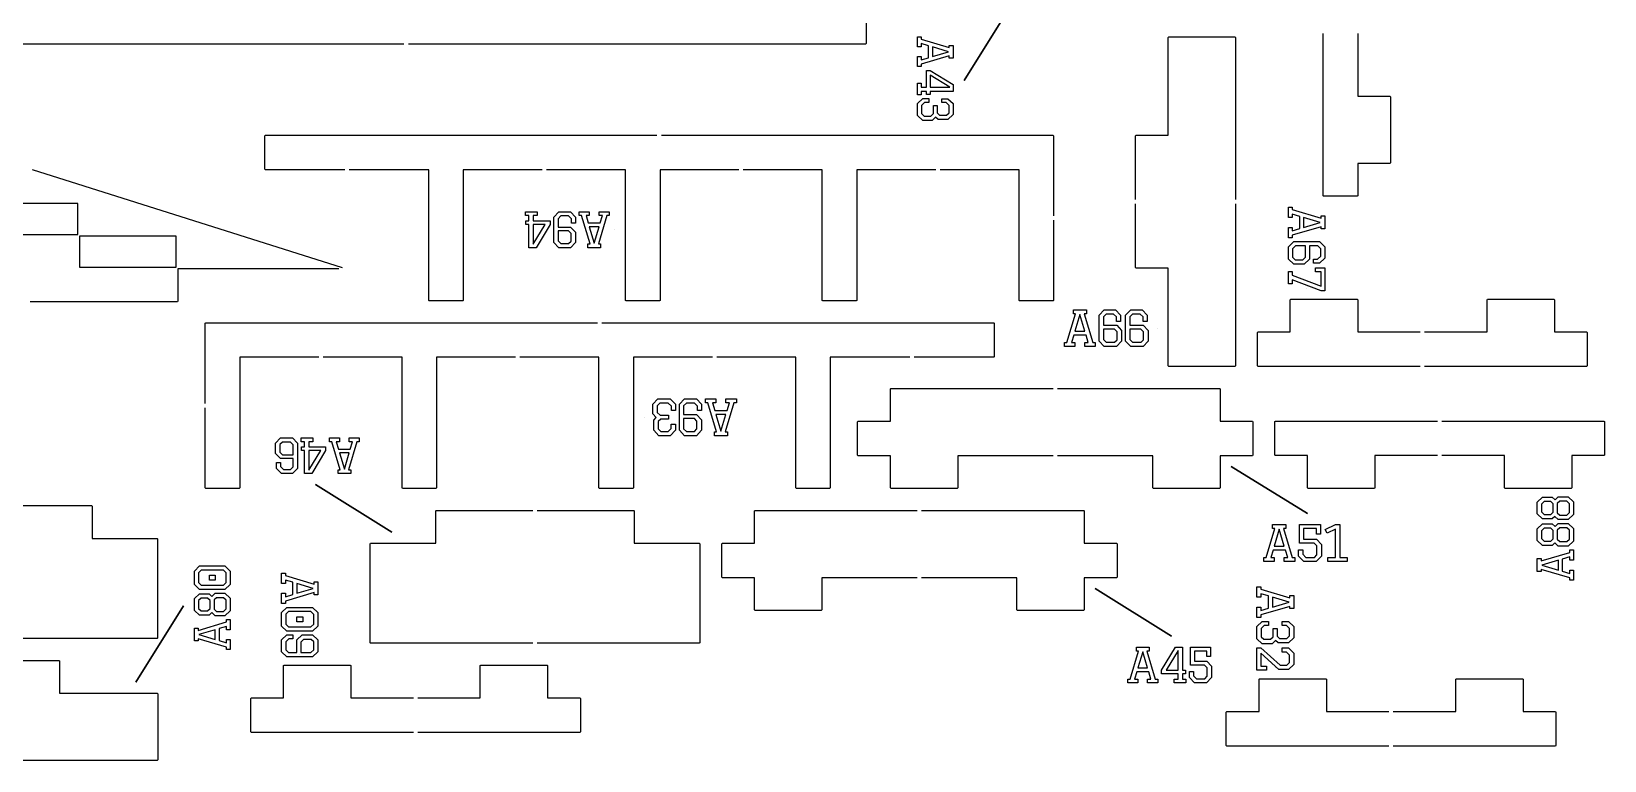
# Model space of a CAD drawing. Header units: metres. Extents: x 0 to 292, y 2 to 599.
# Drawn here: x 148.1 to 292, y 2.4 to 69.1 of the extents above; entities that cross this region are included whole.
import ezdxf

# ---------------------------------------------------------------- set-up
doc = ezdxf.new("R2010")
doc.units = ezdxf.units.M

msp = doc.modelspace()

# ---------------------------------------------------------------- linework, layer by layer
at = {"color": 0}
for p, q in [((224.45, 74.07), (224.45, 68.01)), ((182.17, 67.96), (140.34, 67.96)), ((224.4, 67.96), (182.57, 67.96)), ((224.45, 68.01), (224.4, 67.96)), ((252.08, 68.58), (252.13, 68.63)), ((252.08, 59.63), (252.08, 68.58)), ((252.13, 68.63), (258.19, 68.63)), ((258.19, 68.63), (258.24, 68.58)), ((258.24, 68.58), (258.24, 53.75)), ((266.24, 54.09), (266.24, 68.92)), ((269.4, 68.92), (269.4, 63.2)), ((269.4, 63.2), (272.35, 63.2)), ((272.35, 63.2), (272.4, 63.15)), ((272.4, 63.15), (272.4, 57.09)), ((169.43, 59.58), (169.48, 59.63)), ((169.43, 56.52), (169.43, 59.58)), ((169.48, 59.63), (205.31, 59.63)), ((205.71, 59.63), (241.54, 59.63)), ((241.54, 59.63), (241.59, 59.58)), ((241.59, 59.58), (241.59, 52.25)), ((249.08, 59.58), (249.13, 59.63)), ((249.08, 53.75), (249.08, 59.58)), ((249.13, 59.63), (252.08, 59.63)), ((148.15, 56.48), (176.51, 47.53)), ((169.48, 56.47), (169.43, 56.52)), ((176.75, 56.47), (169.48, 56.47)), ((184.43, 56.47), (177.16, 56.47)), ((184.43, 44.52), (184.43, 56.47)), ((194.81, 56.47), (187.59, 56.47)), ((187.59, 56.47), (187.59, 44.52)), ((202.43, 56.47), (195.21, 56.47)), ((202.43, 44.52), (202.43, 56.47)), ((212.81, 56.47), (205.59, 56.47)), ((205.59, 56.47), (205.59, 44.52)), ((220.43, 56.47), (213.21, 56.47)), ((220.43, 44.52), (220.43, 56.47)), ((230.81, 56.47), (223.59, 56.47)), ((223.59, 56.47), (223.59, 44.52)), ((238.43, 56.47), (231.21, 56.47)), ((238.43, 44.52), (238.43, 56.47)), ((272.35, 57.04), (269.4, 57.04)), ((269.4, 57.04), (269.4, 54.09)), ((272.4, 57.09), (272.35, 57.04)), ((152.34, 53.39), (143.5, 53.39)), ((152.34, 50.55), (152.34, 53.39)), ((249.08, 47.52), (249.08, 53.35)), ((258.24, 53.35), (258.24, 38.52)), ((266.29, 54.04), (266.24, 54.09)), ((269.35, 54.04), (266.29, 54.04)), ((269.4, 54.09), (269.35, 54.04)), ((241.59, 51.85), (241.59, 44.52)), ((143.5, 50.55), (152.34, 50.55)), ((161.34, 50.39), (152.5, 50.39)), ((152.5, 50.39), (152.5, 47.55)), ((161.34, 47.55), (161.34, 50.39)), ((152.5, 47.55), (161.34, 47.55)), ((249.13, 47.47), (249.08, 47.52)), ((176.22, 47.39), (161.5, 47.39)), ((161.5, 47.39), (161.5, 44.44)), ((252.08, 47.47), (249.13, 47.47)), ((252.08, 38.52), (252.08, 47.47)), ((263.24, 44.58), (263.29, 44.63)), ((263.29, 44.63), (269.35, 44.63)), ((269.35, 44.63), (269.4, 44.58)), ((281.24, 44.58), (281.29, 44.63)), ((281.29, 44.63), (287.35, 44.63)), ((287.35, 44.63), (287.4, 44.58)), ((161.45, 44.39), (147.98, 44.39)), ((161.5, 44.44), (161.45, 44.39)), ((184.48, 44.47), (184.43, 44.52)), ((187.54, 44.47), (184.48, 44.47)), ((187.59, 44.52), (187.54, 44.47)), ((202.48, 44.47), (202.43, 44.52)), ((205.54, 44.47), (202.48, 44.47)), ((205.59, 44.52), (205.54, 44.47)), ((220.48, 44.47), (220.43, 44.52)), ((223.54, 44.47), (220.48, 44.47)), ((223.59, 44.52), (223.54, 44.47)), ((238.48, 44.47), (238.43, 44.52)), ((241.54, 44.47), (238.48, 44.47)), ((241.59, 44.52), (241.54, 44.47)), ((263.24, 41.63), (263.24, 44.58)), ((269.4, 44.58), (269.4, 41.63)), ((281.24, 41.63), (281.24, 44.58)), ((287.4, 44.58), (287.4, 41.63)), ((164, 42.42), (164.05, 42.47)), ((164, 35.09), (164, 42.42)), ((164.05, 42.47), (199.88, 42.47)), ((200.28, 42.47), (236.11, 42.47)), ((236.11, 42.47), (236.16, 42.42)), ((236.16, 42.42), (236.16, 39.36)), ((260.24, 41.58), (260.29, 41.63)), ((260.24, 38.52), (260.24, 41.58)), ((260.29, 41.63), (263.24, 41.63)), ((269.4, 41.63), (275.12, 41.63)), ((275.52, 41.63), (281.24, 41.63)), ((287.4, 41.63), (290.35, 41.63)), ((290.35, 41.63), (290.4, 41.58)), ((290.4, 41.58), (290.4, 38.52)), ((174.38, 39.31), (167.16, 39.31)), ((167.16, 39.31), (167.16, 27.36)), ((182, 39.31), (174.78, 39.31)), ((182, 27.36), (182, 39.31)), ((192.38, 39.31), (185.16, 39.31)), ((185.16, 39.31), (185.16, 27.36)), ((200, 39.31), (192.78, 39.31)), ((200, 27.36), (200, 39.31)), ((210.38, 39.31), (203.16, 39.31)), ((203.16, 39.31), (203.16, 27.36)), ((218, 39.31), (210.78, 39.31)), ((218, 27.36), (218, 39.31)), ((228.44, 39.31), (221.16, 39.31)), ((221.16, 39.31), (221.16, 27.36)), ((236.11, 39.31), (228.84, 39.31)), ((236.16, 39.36), (236.11, 39.31)), ((252.13, 38.47), (252.08, 38.52)), ((258.19, 38.47), (252.13, 38.47)), ((258.24, 38.52), (258.19, 38.47)), ((260.29, 38.47), (260.24, 38.52)), ((275.12, 38.47), (260.29, 38.47)), ((290.35, 38.47), (275.52, 38.47)), ((290.4, 38.52), (290.35, 38.47)), ((226.66, 36.42), (226.71, 36.47)), ((226.66, 33.47), (226.66, 36.42)), ((226.71, 36.47), (241.54, 36.47)), ((241.94, 36.47), (256.77, 36.47)), ((256.77, 36.47), (256.82, 36.42)), ((256.82, 36.42), (256.82, 33.47)), ((164, 27.36), (164, 34.69)), ((223.66, 33.42), (223.71, 33.47)), ((223.66, 30.36), (223.66, 33.42)), ((223.71, 33.47), (226.66, 33.47)), ((256.82, 33.47), (259.77, 33.47)), ((259.77, 33.47), (259.82, 33.42)), ((259.82, 33.42), (259.82, 30.36)), ((261.82, 33.43), (261.87, 33.48)), ((261.82, 30.37), (261.82, 33.43)), ((261.87, 33.48), (276.7, 33.48)), ((277.1, 33.48), (291.93, 33.48)), ((291.93, 33.48), (291.98, 33.43)), ((291.98, 33.43), (291.98, 30.37)), ((223.71, 30.31), (223.66, 30.36)), ((226.66, 30.31), (223.71, 30.31)), ((226.66, 27.36), (226.66, 30.31)), ((241.54, 30.31), (232.82, 30.31)), ((232.82, 30.31), (232.82, 27.36)), ((250.66, 30.31), (241.94, 30.31)), ((250.66, 27.36), (250.66, 30.31)), ((259.77, 30.31), (256.82, 30.31)), ((256.82, 30.31), (256.82, 27.36)), ((259.82, 30.36), (259.77, 30.31)), ((261.87, 30.32), (261.82, 30.37)), ((264.82, 30.32), (261.87, 30.32)), ((264.82, 27.37), (264.82, 30.32)), ((276.7, 30.32), (270.98, 30.32)), ((270.98, 30.32), (270.98, 27.37)), ((282.82, 30.32), (277.1, 30.32)), ((282.82, 27.37), (282.82, 30.32)), ((291.93, 30.32), (288.98, 30.32)), ((288.98, 30.32), (288.98, 27.37)), ((291.98, 30.37), (291.93, 30.32)), ((164.05, 27.31), (164, 27.36)), ((167.16, 27.36), (167.11, 27.31)), ((182.05, 27.31), (182, 27.36)), ((185.16, 27.36), (185.11, 27.31)), ((200.05, 27.31), (200, 27.36)), ((203.16, 27.36), (203.11, 27.31)), ((218.05, 27.31), (218, 27.36)), ((221.16, 27.36), (221.11, 27.31)), ((226.71, 27.31), (226.66, 27.36)), ((232.82, 27.36), (232.77, 27.31)), ((250.71, 27.31), (250.66, 27.36)), ((256.82, 27.36), (256.77, 27.31)), ((264.87, 27.32), (264.82, 27.37)), ((270.98, 27.37), (270.93, 27.32)), ((282.87, 27.32), (282.82, 27.37)), ((288.98, 27.37), (288.93, 27.32)), ((167.11, 27.31), (164.05, 27.31)), ((185.11, 27.31), (182.05, 27.31)), ((203.11, 27.31), (200.05, 27.31)), ((221.11, 27.31), (218.05, 27.31)), ((232.77, 27.31), (226.71, 27.31)), ((256.77, 27.31), (250.71, 27.31)), ((270.93, 27.32), (264.87, 27.32)), ((288.93, 27.32), (282.87, 27.32)), ((144.76, 25.74), (153.59, 25.74)), ((153.59, 25.74), (153.64, 25.69)), ((153.64, 25.69), (153.64, 22.74)), ((185.07, 25.26), (185.12, 25.31)), ((185.07, 22.31), (185.07, 25.26)), ((185.12, 25.31), (193.95, 25.31)), ((194.35, 25.31), (203.18, 25.31)), ((203.18, 25.31), (203.23, 25.26)), ((203.23, 25.26), (203.23, 22.31)), ((214.23, 25.26), (214.28, 25.31)), ((214.23, 22.31), (214.23, 25.26)), ((214.28, 25.31), (229.11, 25.31)), ((229.51, 25.31), (244.34, 25.31)), ((244.34, 25.31), (244.39, 25.26)), ((244.39, 25.26), (244.39, 22.31)), ((153.64, 22.74), (159.59, 22.74)), ((159.59, 22.74), (159.64, 22.69)), ((159.64, 22.69), (159.64, 13.63)), ((179.07, 22.26), (179.12, 22.31)), ((179.07, 13.2), (179.07, 22.26)), ((179.12, 22.31), (185.07, 22.31)), ((203.23, 22.31), (209.18, 22.31)), ((209.18, 22.31), (209.23, 22.26)), ((209.23, 22.26), (209.23, 13.2)), ((211.23, 22.26), (211.28, 22.31)), ((211.23, 19.2), (211.23, 22.26)), ((211.28, 22.31), (214.23, 22.31)), ((244.39, 22.31), (247.34, 22.31)), ((247.34, 22.31), (247.39, 22.26)), ((247.39, 22.26), (247.39, 19.2)), ((211.28, 19.15), (211.23, 19.2)), ((214.23, 19.15), (211.28, 19.15)), ((214.23, 16.2), (214.23, 19.15)), ((229.11, 19.15), (220.39, 19.15)), ((220.39, 19.15), (220.39, 16.2)), ((238.23, 19.15), (229.51, 19.15)), ((238.23, 16.2), (238.23, 19.15)), ((247.34, 19.15), (244.39, 19.15)), ((244.39, 19.15), (244.39, 16.2)), ((247.39, 19.2), (247.34, 19.15)), ((214.28, 16.15), (214.23, 16.2)), ((220.34, 16.15), (214.28, 16.15)), ((220.39, 16.2), (220.34, 16.15)), ((238.28, 16.15), (238.23, 16.2)), ((244.34, 16.15), (238.28, 16.15)), ((244.39, 16.2), (244.34, 16.15)), ((159.59, 13.58), (144.76, 13.58)), ((159.64, 13.63), (159.59, 13.58)), ((179.12, 13.15), (179.07, 13.2)), ((193.95, 13.15), (179.12, 13.15)), ((209.18, 13.15), (194.35, 13.15)), ((209.23, 13.2), (209.18, 13.15)), ((144.77, 11.58), (150.6, 11.58)), ((150.6, 11.58), (150.65, 11.53)), ((150.65, 11.53), (150.65, 8.58)), ((171.15, 11.1), (171.2, 11.15)), ((171.15, 8.15), (171.15, 11.1)), ((171.2, 11.15), (177.26, 11.15)), ((177.26, 11.15), (177.31, 11.1)), ((177.31, 11.1), (177.31, 8.15)), ((189.15, 11.1), (189.2, 11.15)), ((189.15, 8.15), (189.15, 11.1)), ((189.2, 11.15), (195.26, 11.15)), ((195.26, 11.15), (195.31, 11.1)), ((195.31, 11.1), (195.31, 8.15)), ((260.38, 9.86), (260.43, 9.91)), ((260.38, 6.91), (260.38, 9.86)), ((260.43, 9.91), (266.49, 9.91)), ((266.49, 9.91), (266.54, 9.86)), ((266.54, 9.86), (266.54, 6.91)), ((278.38, 9.86), (278.43, 9.91)), ((278.38, 6.91), (278.38, 9.86)), ((278.43, 9.91), (284.49, 9.91)), ((284.49, 9.91), (284.54, 9.86)), ((284.54, 9.86), (284.54, 6.91)), ((150.65, 8.58), (159.6, 8.58)), ((159.6, 8.58), (159.65, 8.53)), ((159.65, 8.53), (159.65, 2.47)), ((168.15, 8.1), (168.2, 8.15)), ((168.15, 5.04), (168.15, 8.1)), ((168.2, 8.15), (171.15, 8.15)), ((177.31, 8.15), (183.03, 8.15)), ((183.43, 8.15), (189.15, 8.15)), ((195.31, 8.15), (198.26, 8.15)), ((198.26, 8.15), (198.31, 8.1)), ((198.31, 8.1), (198.31, 5.04)), ((257.38, 6.86), (257.43, 6.91)), ((257.38, 3.8), (257.38, 6.86)), ((257.43, 6.91), (260.38, 6.91)), ((266.54, 6.91), (272.26, 6.91)), ((272.66, 6.91), (278.38, 6.91)), ((284.54, 6.91), (287.49, 6.91)), ((287.49, 6.91), (287.54, 6.86)), ((287.54, 6.86), (287.54, 3.8)), ((168.2, 4.99), (168.15, 5.04)), ((183.03, 4.99), (168.2, 4.99)), ((198.26, 4.99), (183.43, 4.99)), ((198.31, 5.04), (198.26, 4.99)), ((257.43, 3.75), (257.38, 3.8)), ((272.26, 3.75), (257.43, 3.75)), ((287.49, 3.75), (272.66, 3.75)), ((287.54, 3.8), (287.49, 3.75)), ((159.6, 2.42), (144.77, 2.42)), ((159.65, 2.47), (159.6, 2.42))]:
    msp.add_line(p, q, dxfattribs=at)
at = {"color": 1}
for p, q in [((237.76, 71.62), (233.4, 64.63)), ((233.4, 64.63), (237.76, 71.62)), ((229.14, 67.71), (229.14, 68.63)), ((229.14, 68.63), (229.49, 68.63)), ((229.49, 67.71), (229.14, 67.71)), ((229.49, 68.63), (229.49, 68.41)), ((229.49, 68.41), (232.05, 67.65)), ((230.16, 67.81), (229.49, 68.01)), ((229.49, 68.01), (229.49, 67.71)), ((230.16, 66.72), (230.16, 67.81)), ((230.5, 67.71), (230.5, 66.82)), ((231.99, 67.27), (230.5, 67.71)), ((232.05, 67.65), (232.05, 67.85)), ((232.05, 67.85), (232.4, 67.85)), ((232.4, 67.85), (232.4, 66.69)), ((229.14, 65.9), (229.14, 66.82)), ((229.14, 66.82), (229.49, 66.82)), ((232.05, 66.89), (229.49, 66.12)), ((229.49, 66.82), (229.49, 66.52)), ((229.49, 66.52), (230.16, 66.72)), ((230.5, 66.82), (231.99, 67.27)), ((232.05, 66.69), (232.05, 66.89)), ((232.4, 66.69), (232.05, 66.69)), ((229.49, 65.9), (229.14, 65.9)), ((229.49, 66.12), (229.49, 65.9)), ((229.95, 64.03), (229.95, 65.55)), ((229.95, 65.55), (230.3, 65.55)), ((230.3, 65.55), (232.4, 64.28)), ((230.3, 65.12), (230.3, 64.03)), ((232.09, 64.03), (230.3, 65.12)), ((229.14, 63.33), (229.14, 64.38)), ((229.14, 64.38), (229.49, 64.38)), ((229.49, 63.33), (229.14, 63.33)), ((229.49, 64.38), (229.49, 64.03)), ((229.49, 64.03), (229.95, 64.03)), ((229.95, 63.63), (229.49, 63.63)), ((229.49, 63.63), (229.49, 63.33)), ((229.95, 63.36), (229.95, 63.63)), ((230.3, 63.36), (229.95, 63.36)), ((230.3, 64.03), (232.09, 64.03)), ((230.3, 63.63), (230.3, 63.36)), ((232.4, 63.63), (230.3, 63.63)), ((232.4, 64.28), (232.4, 63.63)), ((229.14, 62.53), (229.62, 62.98)), ((229.14, 61.43), (229.14, 62.53)), ((229.78, 62.62), (229.51, 62.35)), ((229.51, 62.35), (229.51, 61.6)), ((229.62, 62.98), (230.17, 62.98)), ((230.17, 62.62), (229.78, 62.62)), ((230.17, 62.98), (230.17, 62.62)), ((230.59, 61.61), (230.59, 62.36)), ((230.59, 62.36), (230.94, 62.36)), ((230.94, 62.36), (230.94, 61.67)), ((231.37, 62.61), (231.37, 62.97)), ((231.37, 62.97), (231.92, 62.97)), ((231.76, 62.61), (231.37, 62.61)), ((232.03, 62.35), (231.76, 62.61)), ((231.92, 62.97), (232.4, 62.52)), ((232.03, 61.69), (232.03, 62.35)), ((232.4, 62.52), (232.4, 61.51)), ((229.62, 60.98), (229.14, 61.43)), ((229.51, 61.6), (229.74, 61.38)), ((230.47, 60.98), (229.62, 60.98)), ((229.74, 61.38), (230.35, 61.38)), ((230.35, 61.38), (230.59, 61.61)), ((230.79, 61.28), (230.47, 60.98)), ((231.02, 61.06), (230.79, 61.28)), ((230.94, 61.67), (231.15, 61.46)), ((231.92, 61.06), (231.02, 61.06)), ((231.15, 61.46), (231.8, 61.46)), ((231.8, 61.46), (232.03, 61.69)), ((232.4, 61.51), (231.92, 61.06)), ((193.29, 52.27), (193.29, 52.62)), ((193.29, 52.62), (194.35, 52.62)), ((193.6, 52.27), (193.29, 52.27)), ((193.32, 51.45), (193.32, 51.8)), ((193.32, 51.8), (193.6, 51.8)), ((193.6, 51.8), (193.6, 52.27)), ((194.35, 52.27), (194, 52.27)), ((194, 52.27), (194, 51.8)), ((194, 51.8), (195.53, 51.8)), ((194.35, 52.62), (194.35, 52.27)), ((195.53, 51.8), (195.53, 51.45)), ((195.88, 52.14), (196.33, 52.62)), ((195.88, 49.82), (195.88, 52.14)), ((196.51, 52.24), (196.26, 51.99)), ((196.26, 51.99), (196.26, 51.23)), ((196.33, 52.62), (197.39, 52.62)), ((197.22, 52.24), (196.51, 52.24)), ((197.48, 51.97), (197.22, 52.24)), ((197.39, 52.62), (197.85, 52.14)), ((197.48, 51.59), (197.48, 51.97)), ((197.85, 52.14), (197.85, 51.59)), ((198.2, 52.27), (198.2, 52.62)), ((198.2, 52.62), (199.12, 52.62)), ((198.42, 52.27), (198.2, 52.27)), ((199.19, 49.69), (198.42, 52.27)), ((199.12, 52.27), (198.82, 52.27)), ((198.82, 52.27), (199.02, 51.6)), ((199.12, 52.62), (199.12, 52.27)), ((200.72, 52.27), (199.95, 49.69)), ((200.01, 52.27), (200.01, 52.62)), ((200.01, 52.62), (200.94, 52.62)), ((200.32, 52.27), (200.01, 52.27)), ((200.12, 51.6), (200.32, 52.27)), ((200.94, 52.27), (200.72, 52.27)), ((200.94, 52.62), (200.94, 52.27)), ((263.06, 52.09), (263.06, 53.04)), ((263.06, 53.04), (263.41, 53.04)), ((263.41, 52.09), (263.06, 52.09)), ((263.41, 53.04), (263.41, 52.82)), ((263.41, 52.82), (266.05, 52.03)), ((264.1, 52.2), (263.41, 52.41)), ((263.41, 52.41), (263.41, 52.09)), ((264.1, 51.08), (264.1, 52.2)), ((264.46, 52.09), (264.46, 51.19)), ((265.98, 51.64), (264.46, 52.09)), ((266.05, 52.03), (266.05, 52.24)), ((266.05, 52.24), (266.4, 52.24)), ((266.4, 52.24), (266.4, 51.05)), ((193.6, 51.45), (193.32, 51.45)), ((193.6, 49.34), (193.6, 51.45)), ((195.09, 51.45), (194, 51.45)), ((194, 51.45), (194, 49.65)), ((194, 49.65), (195.09, 51.45)), ((195.53, 51.45), (194.25, 49.34)), ((196.26, 51.23), (197.41, 51.23)), ((197.21, 50.88), (196.26, 50.88)), ((196.26, 50.88), (196.26, 49.97)), ((197.45, 50.64), (197.21, 50.88)), ((197.41, 51.23), (197.85, 50.77)), ((197.45, 49.95), (197.45, 50.64)), ((197.85, 51.59), (197.48, 51.59)), ((197.85, 50.77), (197.85, 49.82)), ((199.02, 51.6), (200.12, 51.6)), ((200.01, 51.25), (199.12, 51.25)), ((199.12, 51.25), (199.57, 49.76)), ((199.57, 49.76), (200.01, 51.25)), ((201.43, 50.98), (201.43, 50.98)), ((201.43, 50.98), (201.43, 50.98)), ((263.06, 50.24), (263.06, 51.19)), ((263.06, 51.19), (263.41, 51.19)), ((266.05, 51.25), (263.41, 50.47)), ((263.41, 51.19), (263.41, 50.88)), ((263.41, 50.88), (264.1, 51.08)), ((263.41, 50.47), (263.41, 50.24)), ((264.46, 51.19), (265.98, 51.64)), ((266.05, 51.05), (266.05, 51.25)), ((266.4, 51.05), (266.05, 51.05)), ((194.25, 49.34), (193.6, 49.34)), ((196.33, 49.34), (195.88, 49.82)), ((196.26, 49.97), (196.51, 49.72)), ((197.39, 49.34), (196.33, 49.34)), ((196.51, 49.72), (197.22, 49.72)), ((197.22, 49.72), (197.45, 49.95)), ((197.85, 49.82), (197.39, 49.34)), ((198.98, 49.69), (199.19, 49.69)), ((198.98, 49.34), (198.98, 49.69)), ((200.15, 49.34), (198.98, 49.34)), ((199.95, 49.69), (200.15, 49.69)), ((200.15, 49.69), (200.15, 49.34)), ((263.41, 50.24), (263.06, 50.24)), ((263.06, 49.42), (263.55, 49.89)), ((263.06, 48.3), (263.06, 49.42)), ((263.7, 49.5), (263.44, 49.24)), ((263.44, 49.24), (263.44, 48.47)), ((263.55, 49.89), (265.91, 49.89)), ((264.63, 49.5), (263.7, 49.5)), ((264.63, 48.48), (264.63, 49.5)), ((265.76, 49.5), (264.99, 49.5)), ((264.99, 49.5), (264.99, 48.28)), ((266.02, 49.24), (265.76, 49.5)), ((265.91, 49.89), (266.4, 49.42)), ((266.02, 48.56), (266.02, 49.24)), ((266.4, 49.42), (266.4, 48.39)), ((263.55, 47.83), (263.06, 48.3)), ((263.44, 48.47), (263.68, 48.24)), ((264.52, 47.83), (263.55, 47.83)), ((263.68, 48.24), (264.39, 48.24)), ((264.39, 48.24), (264.63, 48.48)), ((264.99, 48.28), (264.52, 47.83)), ((265.35, 47.92), (265.35, 48.29)), ((265.35, 48.29), (265.74, 48.29)), ((265.91, 47.92), (265.35, 47.92)), ((265.74, 48.29), (266.02, 48.56)), ((266.4, 48.39), (265.91, 47.92)), ((263.06, 46.04), (263.06, 47.17)), ((263.06, 47.17), (263.41, 47.17)), ((263.41, 46.04), (263.06, 46.04)), ((263.41, 47.17), (263.41, 46.83)), ((263.41, 46.83), (266.05, 45.82)), ((266.05, 45.4), (263.41, 46.41)), ((263.41, 46.41), (263.41, 46.04)), ((265.53, 47.12), (265.53, 47.48)), ((265.53, 47.48), (266.4, 47.48)), ((266.05, 47.12), (265.53, 47.12)), ((266.05, 45.82), (266.05, 47.12)), ((266.4, 47.48), (266.4, 45.4)), ((264.73, 45.63), (264.73, 45.63)), ((264.73, 45.63), (264.73, 45.63)), ((266.4, 45.4), (266.05, 45.4)), ((242.81, 40.66), (243.6, 43.3)), ((243.4, 43.3), (243.4, 43.66)), ((243.4, 43.66), (244.59, 43.66)), ((243.6, 43.3), (243.4, 43.3)), ((243.99, 43.23), (243.54, 41.71)), ((244.45, 41.71), (243.99, 43.23)), ((244.59, 43.3), (244.39, 43.3)), ((244.39, 43.3), (245.17, 40.66)), ((244.59, 43.66), (244.59, 43.3)), ((245.76, 43.17), (246.22, 43.66)), ((245.76, 40.79), (245.76, 43.17)), ((246.4, 43.27), (246.14, 43.01)), ((246.22, 43.66), (247.26, 43.66)), ((247.08, 43.27), (246.4, 43.27)), ((247.35, 43), (247.08, 43.27)), ((247.26, 43.66), (247.72, 43.17)), ((247.72, 43.17), (247.72, 42.6)), ((248.17, 43.17), (248.64, 43.66)), ((248.17, 40.79), (248.17, 43.17)), ((248.82, 43.27), (248.56, 43.01)), ((248.64, 43.66), (249.68, 43.66)), ((249.5, 43.27), (248.82, 43.27)), ((249.77, 43), (249.5, 43.27)), ((249.68, 43.66), (250.14, 43.17)), ((250.14, 43.17), (250.14, 42.6)), ((246.14, 43.01), (246.14, 42.24)), ((246.14, 42.24), (247.36, 42.24)), ((246.14, 41.88), (246.14, 40.95)), ((247.16, 41.88), (246.14, 41.88)), ((247.4, 41.64), (247.16, 41.88)), ((247.35, 42.6), (247.35, 43)), ((247.72, 42.6), (247.35, 42.6)), ((247.36, 42.24), (247.81, 41.77)), ((247.81, 41.77), (247.81, 40.79)), ((248.56, 43.01), (248.56, 42.24)), ((248.56, 42.24), (249.78, 42.24)), ((248.56, 41.88), (248.56, 40.95)), ((249.58, 41.88), (248.56, 41.88)), ((249.82, 41.64), (249.58, 41.88)), ((249.77, 42.6), (249.77, 43)), ((250.14, 42.6), (249.77, 42.6)), ((249.78, 42.24), (250.23, 41.77)), ((250.23, 41.77), (250.23, 40.79)), ((251.08, 41.98), (251.08, 41.98)), ((251.08, 41.98), (251.08, 41.98)), ((242.59, 40.3), (242.59, 40.66)), ((242.59, 40.66), (242.81, 40.66)), ((243.54, 40.3), (242.59, 40.3)), ((243.43, 41.35), (243.23, 40.66)), ((243.23, 40.66), (243.54, 40.66)), ((244.56, 41.35), (243.43, 41.35)), ((243.54, 41.71), (244.45, 41.71)), ((243.54, 40.66), (243.54, 40.3)), ((244.45, 40.3), (244.45, 40.66)), ((244.45, 40.66), (244.76, 40.66)), ((245.4, 40.3), (244.45, 40.3)), ((244.76, 40.66), (244.56, 41.35)), ((245.17, 40.66), (245.4, 40.66)), ((245.4, 40.66), (245.4, 40.3)), ((246.22, 40.3), (245.76, 40.79)), ((246.14, 40.95), (246.4, 40.69)), ((247.35, 40.3), (246.22, 40.3)), ((246.4, 40.69), (247.17, 40.69)), ((247.17, 40.69), (247.4, 40.92)), ((247.81, 40.79), (247.35, 40.3)), ((247.4, 40.92), (247.4, 41.64)), ((248.64, 40.3), (248.17, 40.79)), ((248.56, 40.95), (248.82, 40.69)), ((249.77, 40.3), (248.64, 40.3)), ((248.82, 40.69), (249.59, 40.69)), ((249.59, 40.69), (249.82, 40.92)), ((250.23, 40.79), (249.77, 40.3)), ((249.82, 40.92), (249.82, 41.64)), ((204.93, 35.01), (205.4, 35.51)), ((204.93, 34.13), (204.93, 35.01)), ((205.57, 35.12), (205.34, 34.88)), ((205.34, 34.88), (205.34, 34.26)), ((205.4, 35.51), (206.53, 35.51)), ((206.35, 35.12), (205.57, 35.12)), ((206.63, 34.84), (206.35, 35.12)), ((206.53, 35.51), (207, 35.01)), ((206.63, 34.45), (206.63, 34.84)), ((207, 35.01), (207, 34.45)), ((207.36, 35.01), (207.83, 35.51)), ((207.36, 32.63), (207.36, 35.01)), ((208.01, 35.12), (207.75, 34.86)), ((207.75, 34.86), (207.75, 34.08)), ((207.83, 35.51), (208.92, 35.51)), ((208.74, 35.12), (208.01, 35.12)), ((209.01, 34.84), (208.74, 35.12)), ((208.92, 35.51), (209.39, 35.01)), ((209.01, 34.45), (209.01, 34.84)), ((209.39, 35.01), (209.39, 34.45)), ((209.75, 35.15), (209.75, 35.51)), ((209.75, 35.51), (210.7, 35.51)), ((209.97, 35.15), (209.75, 35.15)), ((210.76, 32.49), (209.97, 35.15)), ((210.7, 35.15), (210.39, 35.15)), ((210.39, 35.15), (210.59, 34.45)), ((210.7, 35.51), (210.7, 35.15)), ((212.34, 35.15), (211.55, 32.49)), ((211.62, 35.15), (211.62, 35.51)), ((211.62, 35.51), (212.57, 35.51)), ((211.93, 35.15), (211.62, 35.15)), ((211.72, 34.45), (211.93, 35.15)), ((212.57, 35.15), (212.34, 35.15)), ((212.57, 35.51), (212.57, 35.15)), ((204.16, 33.82), (204.16, 33.82)), ((204.16, 33.82), (204.16, 33.82)), ((205.25, 33.8), (204.93, 34.13)), ((205.02, 33.56), (205.25, 33.8)), ((205.02, 32.63), (205.02, 33.56)), ((205.34, 34.26), (205.59, 34.01)), ((205.65, 33.65), (205.43, 33.43)), ((205.43, 33.43), (205.43, 32.76)), ((205.59, 34.01), (206.36, 34.01)), ((206.36, 33.65), (205.65, 33.65)), ((206.36, 34.01), (206.36, 33.65)), ((206.62, 32.8), (206.62, 33.19)), ((206.62, 33.19), (207, 33.19)), ((207, 34.45), (206.63, 34.45)), ((207, 33.19), (207, 32.63)), ((207.75, 34.08), (208.93, 34.08)), ((208.73, 33.72), (207.75, 33.72)), ((207.75, 33.72), (207.75, 32.78)), ((208.97, 33.47), (208.73, 33.72)), ((208.93, 34.08), (209.39, 33.6)), ((208.97, 32.76), (208.97, 33.47)), ((209.39, 34.45), (209.01, 34.45)), ((209.39, 33.6), (209.39, 32.63)), ((210.59, 34.45), (211.72, 34.45)), ((211.62, 34.09), (210.7, 34.09)), ((210.7, 34.09), (211.16, 32.56)), ((211.16, 32.56), (211.62, 34.09)), ((170.43, 31.45), (170.88, 31.93)), ((170.88, 31.93), (171.98, 31.93)), ((171.98, 31.93), (172.43, 31.45)), ((172.78, 31.58), (172.78, 31.93)), ((172.78, 31.93), (173.83, 31.93)), ((173.83, 31.93), (173.83, 31.58)), ((175.35, 31.58), (175.35, 31.93)), ((175.35, 31.93), (176.27, 31.93)), ((176.27, 31.93), (176.27, 31.58)), ((177.16, 31.58), (177.16, 31.93)), ((177.16, 31.93), (178.08, 31.93)), ((178.08, 31.93), (178.08, 31.58)), ((205.48, 32.13), (205.02, 32.63)), ((205.43, 32.76), (205.66, 32.52)), ((206.53, 32.13), (205.48, 32.13)), ((205.66, 32.52), (206.35, 32.52)), ((206.35, 32.52), (206.62, 32.8)), ((207, 32.63), (206.53, 32.13)), ((207.83, 32.13), (207.36, 32.63)), ((207.75, 32.78), (208.01, 32.52)), ((208.92, 32.13), (207.83, 32.13)), ((208.01, 32.52), (208.74, 32.52)), ((208.74, 32.52), (208.97, 32.76)), ((209.39, 32.63), (208.92, 32.13)), ((210.56, 32.49), (210.76, 32.49)), ((210.56, 32.13), (210.56, 32.49)), ((211.76, 32.13), (210.56, 32.13)), ((211.55, 32.49), (211.76, 32.49)), ((211.76, 32.49), (211.76, 32.13)), ((170.43, 30.51), (170.43, 31.45)), ((170.87, 30.05), (170.43, 30.51)), ((171.05, 31.56), (170.83, 31.33)), ((170.83, 31.33), (170.83, 30.63)), ((170.83, 30.63), (171.06, 30.4)), ((171.8, 31.56), (171.05, 31.56)), ((171.06, 30.4), (172.05, 30.4)), ((172.05, 31.3), (171.8, 31.56)), ((172.05, 30.4), (172.05, 31.3)), ((172.43, 31.45), (172.43, 29.15)), ((173.08, 31.58), (172.78, 31.58)), ((172.81, 30.77), (172.81, 31.12)), ((172.81, 31.12), (173.08, 31.12)), ((173.08, 30.77), (172.81, 30.77)), ((173.08, 31.12), (173.08, 31.58)), ((173.08, 28.67), (173.08, 30.77)), ((173.83, 31.58), (173.48, 31.58)), ((173.48, 31.58), (173.48, 31.12)), ((173.48, 31.12), (175, 31.12)), ((174.57, 30.77), (173.48, 30.77)), ((173.48, 30.77), (173.48, 28.98)), ((173.48, 28.98), (174.57, 30.77)), ((175, 30.77), (173.73, 28.67)), ((175, 31.12), (175, 30.77)), ((175.57, 31.58), (175.35, 31.58)), ((176.34, 29.02), (175.57, 31.58)), ((176.27, 31.58), (175.97, 31.58)), ((175.97, 31.58), (176.17, 30.91)), ((176.17, 30.91), (177.26, 30.91)), ((177.16, 30.57), (176.27, 30.57)), ((176.27, 30.57), (176.72, 29.08)), ((176.72, 29.08), (177.16, 30.57)), ((177.86, 31.58), (177.1, 29.02)), ((177.46, 31.58), (177.16, 31.58)), ((177.26, 30.91), (177.46, 31.58)), ((178.08, 31.58), (177.86, 31.58)), ((170.52, 29.15), (170.52, 29.7)), ((170.52, 29.7), (170.88, 29.7)), ((170.97, 28.67), (170.52, 29.15)), ((172.05, 30.05), (170.87, 30.05)), ((170.88, 29.7), (170.88, 29.31)), ((170.88, 29.31), (171.14, 29.04)), ((171.14, 29.04), (171.8, 29.04)), ((171.8, 29.04), (172.05, 29.3)), ((172.43, 29.15), (171.98, 28.67)), ((172.05, 29.3), (172.05, 30.05)), ((176.14, 29.02), (176.34, 29.02)), ((176.14, 28.67), (176.14, 29.02)), ((177.1, 29.02), (177.3, 29.02)), ((177.3, 29.02), (177.3, 28.67)), ((257.82, 29.31), (264.81, 25.01)), ((264.81, 25.01), (257.82, 29.31)), ((171.98, 28.67), (170.97, 28.67)), ((173.73, 28.67), (173.08, 28.67)), ((181.07, 23.31), (174.08, 27.67)), ((174.08, 27.67), (181.07, 23.31)), ((177.3, 28.67), (176.14, 28.67)), ((285.83, 26.06), (286.32, 26.52)), ((285.83, 24.98), (285.83, 26.06)), ((286.45, 26.11), (286.21, 25.88)), ((286.32, 26.52), (287.18, 26.52)), ((287.06, 26.11), (286.45, 26.11)), ((287.28, 25.89), (287.06, 26.11)), ((287.18, 26.52), (287.45, 26.27)), ((287.45, 26.27), (287.75, 26.56)), ((287.49, 26.32), (287.49, 26.32)), ((287.49, 26.32), (287.49, 26.32)), ((287.88, 26.15), (287.66, 25.94)), ((287.66, 25.94), (287.66, 25.09)), ((287.75, 26.56), (288.66, 26.56)), ((288.53, 26.15), (287.88, 26.15)), ((288.77, 25.92), (288.53, 26.15)), ((288.66, 26.56), (289.15, 26.1)), ((288.77, 25.11), (288.77, 25.92)), ((289.15, 26.1), (289.15, 24.94)), ((286.32, 24.52), (285.83, 24.98)), ((286.21, 25.88), (286.21, 25.16)), ((286.21, 25.16), (286.45, 24.93)), ((287.18, 24.52), (286.32, 24.52)), ((286.45, 24.93), (287.06, 24.93)), ((287.06, 24.93), (287.28, 25.14)), ((287.44, 24.76), (287.18, 24.52)), ((287.28, 25.14), (287.28, 25.89)), ((287.75, 24.48), (287.44, 24.76)), ((287.66, 25.09), (287.88, 24.88)), ((288.66, 24.48), (287.75, 24.48)), ((287.88, 24.88), (288.53, 24.88)), ((288.53, 24.88), (288.77, 25.11)), ((289.15, 24.94), (288.66, 24.48)), ((261.04, 20.99), (261.83, 23.65)), ((261.62, 23.65), (261.62, 24.01)), ((261.62, 24.01), (262.83, 24.01)), ((261.83, 23.65), (261.62, 23.65)), ((262.22, 23.58), (261.77, 22.04)), ((262.68, 22.04), (262.22, 23.58)), ((262.83, 23.65), (262.62, 23.65)), ((262.62, 23.65), (263.42, 20.99)), ((262.83, 24.01), (262.83, 23.65)), ((264.09, 22.31), (264.09, 24.01)), ((264.09, 24.01), (265.99, 24.01)), ((265.63, 23.65), (264.46, 23.65)), ((264.46, 23.65), (264.46, 22.67)), ((265.63, 23.13), (265.63, 23.65)), ((265.99, 23.13), (265.63, 23.13)), ((265.99, 24.01), (265.99, 23.13)), ((266.44, 23.56), (267.36, 24.01)), ((266.62, 23.21), (266.44, 23.56)), ((267.36, 23.58), (266.62, 23.21)), ((267.36, 24.01), (267.77, 24.01)), ((267.36, 20.99), (267.36, 23.58)), ((267.77, 24.01), (267.77, 20.99)), ((285.83, 23.62), (286.32, 24.08)), ((285.83, 22.54), (285.83, 23.62)), ((286.45, 23.67), (286.21, 23.44)), ((286.21, 23.44), (286.21, 22.72)), ((286.32, 24.08), (287.18, 24.08)), ((287.06, 23.67), (286.45, 23.67)), ((287.28, 23.46), (287.06, 23.67)), ((287.18, 24.08), (287.45, 23.83)), ((287.28, 22.71), (287.28, 23.46)), ((287.45, 23.83), (287.75, 24.12)), ((287.88, 23.71), (287.66, 23.5)), ((287.66, 23.5), (287.66, 22.66)), ((287.75, 24.12), (288.66, 24.12)), ((288.53, 23.71), (287.88, 23.71)), ((288.77, 23.49), (288.53, 23.71)), ((288.66, 24.12), (289.15, 23.66)), ((288.77, 22.68), (288.77, 23.49)), ((289.15, 23.66), (289.15, 22.5)), ((261.66, 21.68), (261.45, 20.99)), ((262.79, 21.68), (261.66, 21.68)), ((261.77, 22.04), (262.68, 22.04)), ((263, 20.99), (262.79, 21.68)), ((264, 21.12), (264, 21.69)), ((264, 21.69), (264.38, 21.69)), ((265.42, 22.31), (264.09, 22.31)), ((264.38, 21.69), (264.38, 21.29)), ((264.46, 22.67), (265.63, 22.67)), ((265.67, 22.06), (265.42, 22.31)), ((265.63, 22.67), (266.08, 22.19)), ((265.67, 21.25), (265.67, 22.06)), ((266.08, 22.19), (266.08, 21.12)), ((286.32, 22.08), (285.83, 22.54)), ((286.21, 22.72), (286.45, 22.49)), ((287.18, 22.08), (286.32, 22.08)), ((286.45, 22.49), (287.06, 22.49)), ((287.06, 22.49), (287.28, 22.71)), ((287.44, 22.33), (287.18, 22.08)), ((287.75, 22.04), (287.44, 22.33)), ((287.66, 22.66), (287.88, 22.45)), ((288.66, 22.04), (287.75, 22.04)), ((287.88, 22.45), (288.53, 22.45)), ((288.53, 22.45), (288.77, 22.68)), ((289.15, 22.5), (288.66, 22.04)), ((288.8, 21.46), (288.8, 21.69)), ((288.8, 21.69), (289.15, 21.69)), ((289.15, 21.69), (289.15, 20.75)), ((163, 19.76), (163.48, 20.22)), ((163.48, 20.22), (165.8, 20.22)), ((165.8, 20.22), (166.28, 19.76)), ((260.81, 20.63), (260.81, 20.99)), ((260.81, 20.99), (261.04, 20.99)), ((261.77, 20.63), (260.81, 20.63)), ((261.45, 20.99), (261.77, 20.99)), ((261.77, 20.99), (261.77, 20.63)), ((262.68, 20.63), (262.68, 20.99)), ((262.68, 20.99), (263, 20.99)), ((263.64, 20.63), (262.68, 20.63)), ((263.42, 20.99), (263.64, 20.99)), ((263.64, 20.99), (263.64, 20.63)), ((264.47, 20.63), (264, 21.12)), ((264.38, 21.29), (264.65, 21.01)), ((265.61, 20.63), (264.47, 20.63)), ((264.65, 21.01), (265.44, 21.01)), ((265.44, 21.01), (265.67, 21.25)), ((266.08, 21.12), (265.61, 20.63)), ((266.68, 20.63), (266.68, 20.99)), ((266.68, 20.99), (267.36, 20.99)), ((268.45, 20.63), (266.68, 20.63)), ((267.77, 20.99), (268.45, 20.99)), ((268.45, 20.99), (268.45, 20.63)), ((285.83, 19.71), (285.83, 20.89)), ((285.83, 20.89), (286.18, 20.89)), ((286.18, 20.69), (288.8, 21.46)), ((286.18, 20.89), (286.18, 20.69)), ((287.76, 20.75), (286.25, 20.3)), ((286.25, 20.3), (287.76, 19.85)), ((287.76, 19.85), (287.76, 20.75)), ((288.8, 21.06), (288.11, 20.85)), ((288.11, 20.85), (288.11, 19.74)), ((288.8, 20.75), (288.8, 21.06)), ((289.15, 20.75), (288.8, 20.75)), ((163, 18.53), (163, 19.76)), ((163.63, 19.84), (163.37, 19.59)), ((163.37, 19.59), (163.37, 18.7)), ((163.37, 18.7), (163.63, 18.46)), ((165.65, 19.84), (163.63, 19.84)), ((164.38, 18.93), (164.38, 19.37)), ((164.38, 19.37), (164.9, 19.37)), ((164.9, 18.93), (164.38, 18.93)), ((164.9, 19.37), (164.9, 18.93)), ((165.91, 19.59), (165.65, 19.84)), ((165.91, 18.7), (165.91, 19.59)), ((166.28, 19.76), (166.28, 18.53)), ((170.98, 18.62), (170.98, 19.56)), ((170.98, 19.56), (171.33, 19.56)), ((171.33, 19.56), (171.33, 19.34)), ((171.33, 19.34), (173.95, 18.56)), ((172.02, 18.73), (171.33, 18.93)), ((171.33, 18.93), (171.33, 18.62)), ((172.02, 17.62), (172.02, 18.73)), ((173.95, 18.56), (173.95, 18.76)), ((173.95, 18.76), (174.3, 18.76)), ((174.3, 18.76), (174.3, 17.58)), ((286.18, 19.71), (285.83, 19.71)), ((288.8, 19.13), (286.18, 19.91)), ((286.18, 19.91), (286.18, 19.71)), ((288.11, 19.74), (288.8, 19.54)), ((288.8, 19.54), (288.8, 19.85)), ((288.8, 19.85), (289.15, 19.85)), ((288.8, 18.91), (288.8, 19.13)), ((289.15, 18.91), (288.8, 18.91)), ((289.15, 19.85), (289.15, 18.91)), ((163.48, 18.07), (163, 18.53)), ((163, 17.23), (163.48, 17.68)), ((163.61, 17.28), (163.37, 17.05)), ((165.8, 18.07), (163.48, 18.07)), ((163.48, 17.68), (164.34, 17.68)), ((164.21, 17.28), (163.61, 17.28)), ((163.63, 18.46), (165.65, 18.46)), ((164.43, 17.07), (164.21, 17.28)), ((164.34, 17.68), (164.6, 17.44)), ((164.6, 17.44), (164.89, 17.72)), ((165.02, 17.32), (164.81, 17.11)), ((164.89, 17.72), (165.8, 17.72)), ((165.67, 17.32), (165.02, 17.32)), ((165.65, 18.46), (165.91, 18.7)), ((165.91, 17.1), (165.67, 17.32)), ((166.28, 18.53), (165.8, 18.07)), ((165.8, 17.72), (166.28, 17.27)), ((166.28, 17.27), (166.28, 16.12)), ((171.33, 18.62), (170.98, 18.62)), ((170.98, 16.78), (170.98, 17.72)), ((170.98, 17.72), (171.33, 17.72)), ((173.95, 17.78), (171.33, 17.01)), ((171.33, 17.72), (171.33, 17.41)), ((171.33, 17.41), (172.02, 17.62)), ((172.37, 18.62), (172.37, 17.72)), ((173.88, 18.17), (172.37, 18.62)), ((172.37, 17.72), (173.88, 18.17)), ((173.95, 17.58), (173.95, 17.78)), ((174.3, 17.58), (173.95, 17.58)), ((245.39, 18.15), (252.38, 13.79)), ((252.38, 13.79), (245.39, 18.15)), ((260.19, 17.37), (260.19, 18.32)), ((260.19, 18.32), (260.55, 18.32)), ((260.55, 17.37), (260.19, 17.37)), ((260.55, 18.32), (260.55, 18.1)), ((260.55, 18.1), (263.19, 17.31)), ((261.24, 17.48), (260.55, 17.68)), ((260.55, 17.68), (260.55, 17.37)), ((261.24, 16.35), (261.24, 17.48)), ((261.6, 17.37), (261.6, 16.46)), ((263.12, 16.92), (261.6, 17.37)), ((263.19, 17.31), (263.19, 17.51)), ((263.19, 17.51), (263.55, 17.51)), ((263.55, 17.51), (263.55, 16.32)), ((157.65, 9.58), (162, 16.57)), ((162, 16.57), (157.65, 9.58)), ((163, 16.16), (163, 17.23)), ((163.48, 15.71), (163, 16.16)), ((163.37, 17.05), (163.37, 16.34)), ((163.37, 16.34), (163.61, 16.11)), ((163.61, 16.11), (164.21, 16.11)), ((164.21, 16.11), (164.43, 16.33)), ((164.59, 15.95), (164.34, 15.71)), ((164.43, 16.33), (164.43, 17.07)), ((164.89, 15.67), (164.59, 15.95)), ((164.81, 17.11), (164.81, 16.28)), ((164.81, 16.28), (165.02, 16.07)), ((165.02, 16.07), (165.67, 16.07)), ((165.67, 16.07), (165.91, 16.3)), ((166.28, 16.12), (165.8, 15.67)), ((165.91, 16.3), (165.91, 17.1)), ((171.33, 16.78), (170.98, 16.78)), ((170.98, 15.97), (171.47, 16.43)), ((170.98, 14.72), (170.98, 15.97)), ((171.33, 17.01), (171.33, 16.78)), ((171.62, 16.04), (171.36, 15.8)), ((171.47, 16.43), (173.81, 16.43)), ((173.66, 16.04), (171.62, 16.04)), ((173.92, 15.79), (173.66, 16.04)), ((173.81, 16.43), (174.3, 15.97)), ((174.3, 15.97), (174.3, 14.72)), ((260.19, 15.51), (260.19, 16.46)), ((260.19, 16.46), (260.55, 16.46)), ((263.19, 16.52), (260.55, 15.74)), ((260.55, 16.46), (260.55, 16.15)), ((260.55, 16.15), (261.24, 16.35)), ((261.6, 16.46), (263.12, 16.92)), ((263.19, 16.32), (263.19, 16.52)), ((263.55, 16.32), (263.19, 16.32)), ((163, 13.36), (163, 14.53)), ((163, 14.53), (163.35, 14.53)), ((163.35, 14.33), (165.93, 15.1)), ((163.35, 14.53), (163.35, 14.33)), ((164.34, 15.71), (163.48, 15.71)), ((165.8, 15.67), (164.89, 15.67)), ((165.93, 14.69), (165.26, 14.49)), ((165.26, 14.49), (165.26, 13.39)), ((165.93, 15.1), (165.93, 15.32)), ((165.93, 15.32), (166.28, 15.32)), ((165.93, 14.39), (165.93, 14.69)), ((166.28, 15.32), (166.28, 14.39)), ((171.47, 14.26), (170.98, 14.72)), ((171.36, 15.8), (171.36, 14.9)), ((171.36, 14.9), (171.62, 14.65)), ((171.62, 14.65), (173.66, 14.65)), ((172.37, 15.12), (172.37, 15.57)), ((172.37, 15.57), (172.91, 15.57)), ((172.91, 15.12), (172.37, 15.12)), ((172.91, 15.57), (172.91, 15.12)), ((173.66, 14.65), (173.92, 14.89)), ((174.3, 14.72), (173.81, 14.26)), ((173.92, 14.89), (173.92, 15.79)), ((260.55, 15.51), (260.19, 15.51)), ((260.19, 14.69), (260.68, 15.15)), ((260.19, 13.56), (260.19, 14.69)), ((260.55, 15.74), (260.55, 15.51)), ((260.85, 14.78), (260.58, 14.51)), ((260.58, 14.51), (260.58, 13.74)), ((260.68, 15.15), (261.25, 15.15)), ((261.25, 14.78), (260.85, 14.78)), ((261.25, 15.15), (261.25, 14.78)), ((261.68, 13.75), (261.68, 14.51)), ((261.68, 14.51), (262.04, 14.51)), ((262.04, 14.51), (262.04, 13.81)), ((262.49, 14.78), (262.49, 15.15)), ((262.49, 15.15), (263.06, 15.15)), ((262.89, 14.78), (262.49, 14.78)), ((263.16, 14.51), (262.89, 14.78)), ((263.06, 15.15), (263.55, 14.68)), ((263.16, 13.83), (263.16, 14.51)), ((263.55, 14.68), (263.55, 13.65)), ((163.35, 13.36), (163, 13.36)), ((165.93, 12.79), (163.35, 13.56)), ((163.35, 13.56), (163.35, 13.36)), ((164.91, 14.39), (163.41, 13.94)), ((163.41, 13.94), (164.91, 13.5)), ((164.91, 13.5), (164.91, 14.39)), ((165.26, 13.39), (165.93, 13.19)), ((166.28, 14.39), (165.93, 14.39)), ((165.93, 13.19), (165.93, 13.5)), ((165.93, 13.5), (166.28, 13.5)), ((166.28, 13.5), (166.28, 12.57)), ((170.98, 13.45), (171.47, 13.91)), ((170.98, 12.37), (170.98, 13.45)), ((171.64, 13.54), (171.36, 13.27)), ((171.36, 13.27), (171.36, 12.55)), ((173.81, 14.26), (171.47, 14.26)), ((171.47, 13.91), (172.02, 13.91)), ((172.02, 13.54), (171.64, 13.54)), ((172.02, 13.91), (172.02, 13.54)), ((172.38, 13.46), (172.85, 13.91)), ((172.38, 12.3), (172.38, 13.46)), ((172.98, 13.5), (172.74, 13.26)), ((172.74, 13.26), (172.74, 12.3)), ((172.85, 13.91), (173.81, 13.91)), ((173.68, 13.5), (172.98, 13.5)), ((173.92, 13.27), (173.68, 13.5)), ((173.81, 13.91), (174.3, 13.45)), ((173.92, 12.55), (173.92, 13.27)), ((174.3, 13.45), (174.3, 12.37)), ((260.68, 13.1), (260.19, 13.56)), ((260.58, 13.74), (260.81, 13.51)), ((261.57, 13.1), (260.68, 13.1)), ((260.81, 13.51), (261.44, 13.51)), ((261.44, 13.51), (261.68, 13.75)), ((261.89, 13.41), (261.57, 13.1)), ((262.13, 13.18), (261.89, 13.41)), ((262.04, 13.81), (262.26, 13.59)), ((263.06, 13.18), (262.13, 13.18)), ((262.26, 13.59), (262.93, 13.59)), ((262.93, 13.59), (263.16, 13.83)), ((263.55, 13.65), (263.06, 13.18)), ((165.93, 12.57), (165.93, 12.79)), ((166.28, 12.57), (165.93, 12.57)), ((171.47, 11.91), (170.98, 12.37)), ((171.36, 12.55), (171.62, 12.3)), ((173.81, 11.91), (171.47, 11.91)), ((171.62, 12.3), (172.38, 12.3)), ((172.64, 12.15), (172.64, 12.15)), ((172.64, 12.15), (172.64, 12.15)), ((172.74, 12.3), (173.66, 12.3)), ((173.66, 12.3), (173.92, 12.55)), ((174.3, 12.37), (173.81, 11.91)), ((248.6, 9.88), (249.36, 12.44)), ((249.16, 12.44), (249.16, 12.79)), ((249.16, 12.79), (250.32, 12.79)), ((249.36, 12.44), (249.16, 12.44)), ((249.74, 12.38), (249.3, 10.89)), ((250.19, 10.89), (249.74, 12.38)), ((250.32, 12.44), (250.12, 12.44)), ((250.12, 12.44), (250.89, 9.88)), ((250.32, 12.79), (250.32, 12.44)), ((251.46, 10.69), (252.73, 12.79)), ((252.98, 12.48), (251.89, 10.69)), ((252.73, 12.79), (253.38, 12.79)), ((252.98, 10.69), (252.98, 12.48)), ((253.38, 12.79), (253.38, 10.69)), ((254.12, 11.15), (254.12, 12.79)), ((254.12, 12.79), (255.94, 12.79)), ((255.6, 12.44), (254.47, 12.44)), ((254.47, 12.44), (254.47, 11.5)), ((255.6, 11.94), (255.6, 12.44)), ((255.94, 11.94), (255.6, 11.94)), ((255.94, 12.79), (255.94, 11.94)), ((260.19, 10.68), (260.19, 12.74)), ((260.19, 12.74), (260.55, 12.74)), ((260.55, 12.74), (262.31, 11.16)), ((262.18, 10.75), (260.55, 12.24)), ((260.55, 12.24), (260.55, 11.04)), ((262.49, 12.34), (262.49, 12.72)), ((262.49, 12.72), (263.06, 12.72)), ((262.89, 12.34), (262.49, 12.34)), ((263.16, 12.07), (262.89, 12.34)), ((263.06, 12.72), (263.55, 12.25)), ((263.16, 11.39), (263.16, 12.07)), ((263.55, 12.25), (263.55, 11.21)), ((249.2, 10.55), (249, 9.88)), ((250.29, 10.55), (249.2, 10.55)), ((249.3, 10.89), (250.19, 10.89)), ((250.49, 9.88), (250.29, 10.55)), ((251.46, 10.34), (251.46, 10.69)), ((252.98, 10.34), (251.46, 10.34)), ((251.89, 10.69), (252.98, 10.69)), ((252.98, 9.88), (252.98, 10.34)), ((253.38, 10.69), (253.65, 10.69)), ((253.65, 10.34), (253.38, 10.34)), ((253.38, 10.34), (253.38, 9.88)), ((253.65, 10.69), (253.65, 10.34)), ((254.03, 10.01), (254.03, 10.56)), ((254.03, 10.56), (254.39, 10.56)), ((255.4, 11.15), (254.12, 11.15)), ((254.39, 10.56), (254.39, 10.17)), ((254.39, 10.17), (254.66, 9.9)), ((254.47, 11.5), (255.59, 11.5)), ((255.63, 10.91), (255.4, 11.15)), ((255.41, 9.9), (255.63, 10.13)), ((255.59, 11.5), (256.03, 11.04)), ((255.63, 10.13), (255.63, 10.91)), ((256.03, 11.04), (256.03, 10.01)), ((261.07, 10.68), (260.19, 10.68)), ((260.55, 11.04), (261.07, 11.04)), ((261.07, 11.04), (261.07, 10.68)), ((261.87, 10.91), (261.87, 10.91)), ((261.87, 10.91), (261.87, 10.91)), ((263.06, 10.75), (262.18, 10.75)), ((262.31, 11.16), (262.93, 11.16)), ((262.93, 11.16), (263.16, 11.39)), ((263.55, 11.21), (263.06, 10.75)), ((248.38, 9.53), (248.38, 9.88)), ((248.38, 9.88), (248.6, 9.88)), ((249.3, 9.53), (248.38, 9.53)), ((249, 9.88), (249.3, 9.88)), ((249.3, 9.88), (249.3, 9.53)), ((250.19, 9.53), (250.19, 9.88)), ((250.19, 9.88), (250.49, 9.88)), ((251.11, 9.53), (250.19, 9.53)), ((250.89, 9.88), (251.11, 9.88)), ((251.11, 9.88), (251.11, 9.53)), ((252.63, 9.53), (252.63, 9.88)), ((252.63, 9.88), (252.98, 9.88)), ((253.68, 9.53), (252.63, 9.53)), ((253.38, 9.88), (253.68, 9.88)), ((253.68, 9.88), (253.68, 9.53)), ((254.48, 9.53), (254.03, 10.01)), ((255.58, 9.53), (254.48, 9.53)), ((254.66, 9.9), (255.41, 9.9)), ((256.03, 10.01), (255.58, 9.53))]:
    msp.add_line(p, q, dxfattribs=at)

doc.saveas('drawing.dxf')
